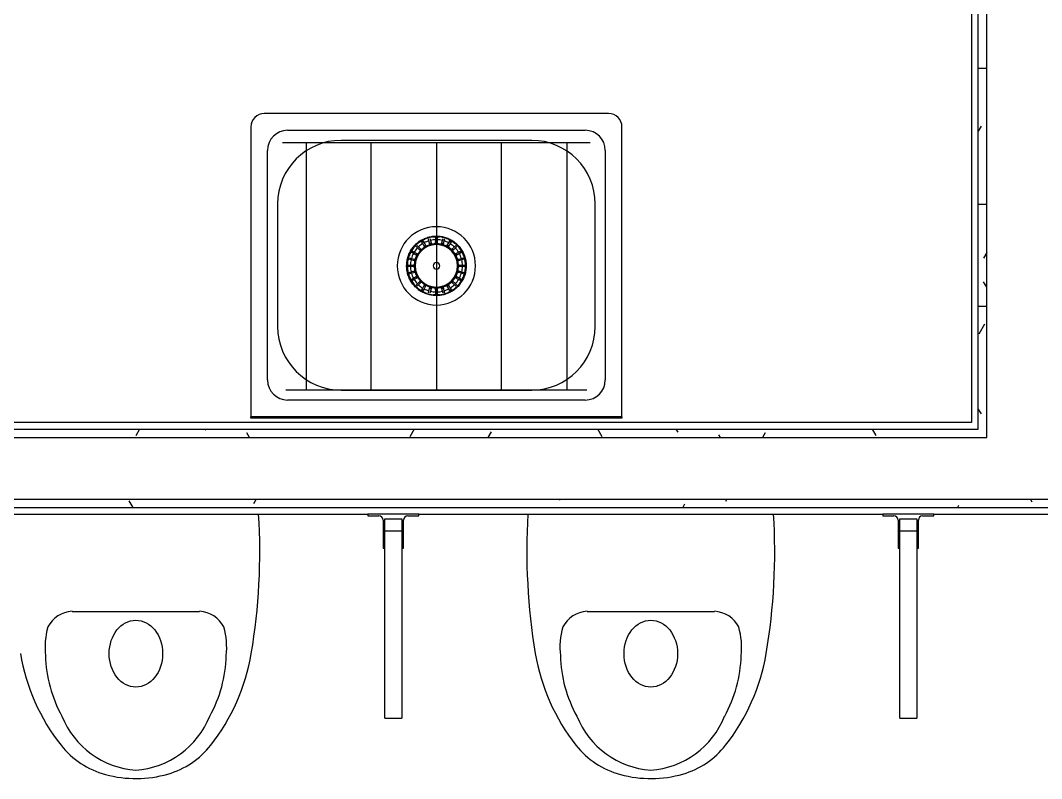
# Model space of a CAD drawing. Header units: inches. Extents: x 4551 to 18587, y 8160 to 18461.
# Drawn here: x 12832 to 14359, y 12216 to 13348 of the extents above; entities that cross this region are included whole.
import ezdxf

# ---------------------------------------------------------------- set-up
doc = ezdxf.new("R2010")
doc.units = ezdxf.units.IN
doc.header["$MEASUREMENT"] = 0
doc.layers.add('freecads.com', color=7, linetype='Continuous')

msp = doc.modelspace()

# ---------------------------------------------------------------- linework, layer by layer
at = {"layer": 'freecads.com'}
for p, q in [((14277.4, 12725.4), (14277.4, 14790.3)), ((14254.9, 14767.8), (14254.9, 12747.9)), ((14264.9, 12737.9), (14264.9, 14767.8)), ((14264.9, 13277.1), (14277.4, 13277.1)), ((14264.9, 13277.1), (14277.4, 13277.1)), ((13712, 13209.3), (13197, 13209.3)), ((13177, 13189.3), (13177, 12756.3)), ((13232, 13184.3), (13677, 13184.3)), ((13732, 12756.3), (13732, 13189.3)), ((14269.3, 13190.6), (14264.9, 13183.1)), ((14269.3, 13190.6), (14264.9, 13183.1)), ((13224.5, 13166.3), (13684.5, 13166.3)), ((13259.5, 13166.3), (13259.5, 12796.3)), ((13597, 13169.3), (13312, 13169.3)), ((13357, 12796.3), (13357, 13166.3)), ((13454.5, 13166.3), (13454.5, 12796.3)), ((13552, 12796.3), (13552, 13166.3)), ((13649.5, 13166.3), (13649.5, 12796.3)), ((13202, 12811.3), (13202, 13154.3)), ((13707, 13154.3), (13707, 12811.3)), ((13217, 13074.3), (13217, 12891.3)), ((13692, 12891.3), (13692, 13074.3)), ((14264.9, 13073.9), (14277.4, 13073.9)), ((14264.9, 13073.9), (14277.4, 13073.9)), ((13448.7, 13026), (13450.5, 13026.2)), ((13450.5, 13026.2), (13452.3, 13026.3)), ((13452.3, 13026.3), (13454, 13026.3)), ((13454, 13026.3), (13455.8, 13026.3)), ((13455.8, 13026.3), (13457.6, 13026.2)), ((13457.6, 13026.2), (13459.4, 13026.1)), ((13459.4, 13026.1), (13461.1, 13025.8)), ((13419.9, 13009.8), (13421.1, 13011.2)), ((13421.1, 13011.2), (13422.3, 13012.5)), ((13422.5, 13011.2), (13421.3, 13009.9)), ((13422.3, 13012.5), (13423.5, 13013.8)), ((13423.7, 13012.5), (13422.5, 13011.2)), ((13423.5, 13013.8), (13424.8, 13015)), ((13424.9, 13013.7), (13423.7, 13012.5)), ((13426.2, 13008.6), (13424.1, 13010.8)), ((13424.8, 13015), (13426.2, 13016.1)), ((13426.2, 13014.9), (13424.9, 13013.7)), ((13425.5, 13012.2), (13427.7, 13010.2)), ((13426.2, 13016.1), (13427.6, 13017.2)), ((13427.5, 13016), (13426.2, 13014.9)), ((13428.9, 13017), (13427.5, 13016)), ((13427.6, 13017.2), (13429, 13018.3)), ((13428.7, 13016.8), (13429.6, 13017.5)), ((13430.4, 13018), (13428.9, 13017)), ((13429, 13018.3), (13430.5, 13019.3)), ((13429.6, 13017.5), (13431, 13018.4)), ((13431.8, 13018.9), (13430.4, 13018)), ((13430.5, 13019.3), (13432, 13020.2)), ((13431, 13018.4), (13432.5, 13019.4)), ((13433.3, 13019.8), (13431.8, 13018.9)), ((13432, 13020.2), (13433.6, 13021.1)), ((13432.5, 13019.4), (13434, 13020.2)), ((13434.1, 13015.1), (13432.7, 13017.7)), ((13434.9, 13020.6), (13433.3, 13019.8)), ((13433.6, 13021.1), (13435.1, 13021.9)), ((13434, 13020.2), (13435.6, 13021)), ((13436.7, 13010.2), (13434.1, 13015)), ((13434.4, 13018.7), (13436, 13016.2)), ((13436.4, 13021.4), (13434.9, 13020.6)), ((13435.1, 13021.9), (13436.8, 13022.6)), ((13435.6, 13021), (13437, 13021.6)), ((13436, 13016.2), (13438.9, 13011.5)), ((13438, 13022.1), (13436.4, 13021.4)), ((13436.8, 13022.6), (13438.4, 13023.3)), ((13439.6, 13022.7), (13438, 13022.1)), ((13438.4, 13023.3), (13440.1, 13023.9)), ((13441.3, 13023.3), (13439.6, 13022.7)), ((13440.1, 13023.9), (13441.8, 13024.5)), ((13443, 13023.8), (13441.3, 13023.3)), ((13441.8, 13024.5), (13443.5, 13025)), ((13443.4, 13019.2), (13442.7, 13022.2)), ((13444.6, 13024.2), (13443, 13023.8)), ((13444.6, 13013.8), (13443.4, 13019.2)), ((13443.5, 13025), (13445.2, 13025.4)), ((13446.3, 13024.6), (13444.6, 13024.2)), ((13444.6, 13022.7), (13445.5, 13019.8)), ((13445.2, 13025.4), (13447, 13025.7)), ((13445.5, 13019.8), (13447.1, 13014.5)), ((13448.1, 13024.9), (13446.3, 13024.6)), ((13447, 13025.7), (13448.7, 13026)), ((13449.8, 13025.1), (13448.1, 13024.9)), ((13451.5, 13025.2), (13449.8, 13025.1)), ((13449.8, 13025.1), (13450.6, 13025.2)), ((13450.6, 13025.2), (13452.3, 13025.3)), ((13453.3, 13025.3), (13451.5, 13025.2)), ((13452.3, 13025.3), (13454.1, 13025.3)), ((13453.2, 13015.3), (13453.4, 13020.8)), ((13455, 13025.3), (13453.3, 13025.3)), ((13453.4, 13020.8), (13453.5, 13023.8)), ((13454.1, 13025.3), (13455.8, 13025.3)), ((13456.7, 13025.3), (13455, 13025.3)), ((13455.5, 13023.8), (13455.6, 13020.8)), ((13455.6, 13020.8), (13455.8, 13015.3)), ((13455.8, 13025.3), (13457.5, 13025.2)), ((13458.5, 13025.2), (13456.7, 13025.3)), ((13457.5, 13025.2), (13459.2, 13025.1)), ((13460.2, 13025), (13458.5, 13025.2)), ((13461.9, 13024.7), (13460.2, 13025)), ((13461.1, 13025.8), (13462.9, 13025.5)), ((13463.6, 13024.4), (13461.9, 13024.7)), ((13461.9, 13014.5), (13463.6, 13019.8)), ((13462.9, 13025.5), (13464.6, 13025.2)), ((13465.3, 13024), (13463.6, 13024.4)), ((13463.6, 13019.8), (13464.4, 13022.7)), ((13465.7, 13019.2), (13464.4, 13013.8)), ((13464.6, 13025.2), (13466.4, 13024.7)), ((13467, 13023.5), (13465.3, 13024)), ((13466.4, 13022.2), (13465.7, 13019.2)), ((13466.4, 13024.7), (13468.1, 13024.2)), ((13468.7, 13023), (13467, 13023.5)), ((13468.1, 13024.2), (13469.8, 13023.7)), ((13470.3, 13022.4), (13468.7, 13023)), ((13469.8, 13023.7), (13471.4, 13023)), ((13470.1, 13011.5), (13473.1, 13016.2)), ((13471.9, 13021.7), (13470.3, 13022.4)), ((13471.4, 13023), (13473, 13022.3)), ((13473.5, 13021), (13471.9, 13021.7)), ((13474.9, 13015), (13472.4, 13010.2)), ((13472.6, 13021.4), (13474.2, 13020.6)), ((13473, 13022.3), (13474.6, 13021.5)), ((13473.1, 13016.2), (13474.7, 13018.7)), ((13475, 13020.2), (13473.5, 13021)), ((13474.2, 13020.6), (13475.7, 13019.8)), ((13474.6, 13021.5), (13476.2, 13020.7)), ((13476.5, 13019.4), (13475, 13020.2)), ((13476.4, 13017.7), (13475, 13015.1)), ((13475.7, 13019.8), (13477.2, 13018.9)), ((13476.2, 13020.7), (13477.8, 13019.8)), ((13478, 13018.4), (13476.5, 13019.4)), ((13477.2, 13018.9), (13478.7, 13018)), ((13477.8, 13019.8), (13479.3, 13018.8)), ((13479.5, 13017.5), (13478, 13018.4)), ((13478.7, 13018), (13480.1, 13017)), ((13479.3, 13018.8), (13480.7, 13017.8)), ((13480.9, 13016.5), (13479.5, 13017.5)), ((13480.7, 13017.8), (13482.1, 13016.7)), ((13482.2, 13015.4), (13480.9, 13016.5)), ((13481.3, 13010.2), (13483.5, 13012.2)), ((13482.1, 13016.7), (13483.5, 13015.6)), ((13483.6, 13014.2), (13482.2, 13015.4)), ((13484.9, 13010.8), (13482.9, 13008.6)), ((13483.5, 13015.6), (13484.8, 13014.4)), ((13484.8, 13013), (13483.6, 13014.2)), ((13484.8, 13014.4), (13486.1, 13013.2)), ((13486.1, 13011.8), (13484.8, 13013)), ((13486.1, 13013.2), (13487.3, 13011.9)), ((13487.2, 13010.5), (13486.1, 13011.8)), ((13487.3, 13011.9), (13488.5, 13010.6)), ((13411.8, 12994.1), (13412.3, 12995.8)), ((13412.3, 12995.8), (13412.9, 12997.5)), ((13412.9, 12997.5), (13413.5, 12999.2)), ((13413.5, 12996.4), (13413, 12994.8)), ((13413.5, 12999.2), (13414.3, 13000.8)), ((13414.2, 12998), (13413.5, 12996.4)), ((13414.8, 12999.6), (13414.2, 12998)), ((13414.3, 13000.8), (13415.1, 13002.4)), ((13414.7, 12999.4), (13415.2, 13000.4)), ((13415.6, 13001.2), (13414.8, 12999.6)), ((13415.1, 13002.4), (13415.9, 13004)), ((13415.2, 13000.4), (13415.9, 13001.9)), ((13416.4, 13002.8), (13415.6, 13001.2)), ((13415.9, 13004), (13416.8, 13005.5)), ((13415.9, 13001.9), (13416.8, 13003.5)), ((13417.3, 13004.3), (13416.4, 13002.8)), ((13416.8, 13005.5), (13417.8, 13007)), ((13416.8, 13003.5), (13417.7, 13005)), ((13418.2, 13005.7), (13417.3, 13004.3)), ((13417.7, 13005), (13418.6, 13006.4)), ((13420.2, 13000.4), (13417.7, 13002)), ((13417.8, 13007), (13418.8, 13008.4)), ((13419.2, 13007.2), (13418.2, 13005.7)), ((13418.6, 13006.4), (13419.4, 13007.5)), ((13418.7, 13003.7), (13421.3, 13002.3)), ((13418.8, 13008.4), (13419.9, 13009.8)), ((13420.2, 13008.6), (13419.2, 13007.2)), ((13421.3, 13009.9), (13420.2, 13008.6)), ((13424.9, 12997.5), (13420.2, 13000.4)), ((13421.3, 13002.3), (13426.2, 12999.7)), ((13430, 13004.6), (13426.2, 13008.6)), ((13427.7, 13010.2), (13431.8, 13006.4)), ((13477.3, 13006.4), (13481.3, 13010.2)), ((13482.9, 13008.6), (13479.1, 13004.6)), ((13482.9, 12999.7), (13487.6, 13002.2)), ((13488.8, 13000.4), (13484.1, 12997.5)), ((13488.4, 13009.2), (13487.2, 13010.5)), ((13487.7, 13002.3), (13490.4, 13003.7)), ((13489.4, 13007.8), (13488.4, 13009.2)), ((13488.5, 13010.6), (13489.6, 13009.2)), ((13491.4, 13002), (13488.8, 13000.4)), ((13490.4, 13006.4), (13489.4, 13007.8)), ((13489.6, 13009.2), (13490.7, 13007.8)), ((13489.9, 13007.2), (13490.9, 13005.7)), ((13491.4, 13005), (13490.4, 13006.4)), ((13490.7, 13007.8), (13491.7, 13006.3)), ((13490.9, 13005.7), (13491.8, 13004.3)), ((13492.3, 13003.5), (13491.4, 13005)), ((13491.7, 13006.3), (13492.7, 13004.8)), ((13491.8, 13004.3), (13492.7, 13002.8)), ((13493.1, 13001.9), (13492.3, 13003.5)), ((13492.7, 13004.8), (13493.5, 13003.2)), ((13492.7, 13002.8), (13493.5, 13001.2)), ((13493.9, 13000.4), (13493.1, 13001.9)), ((13493.5, 13003.2), (13494.4, 13001.7)), ((13493.5, 13001.2), (13494.2, 12999.6)), ((13494.6, 12998.8), (13493.9, 13000.4)), ((13494.4, 13001.7), (13495.1, 13000.1)), ((13495.2, 12997.2), (13494.6, 12998.8)), ((13495.1, 13000.1), (13495.8, 12998.4)), ((13495.8, 12995.5), (13495.2, 12997.2)), ((13495.8, 12998.4), (13496.5, 12996.8)), ((13496.3, 12993.9), (13495.8, 12995.5)), ((13496.5, 12996.8), (13497, 12995.1)), ((14277.4, 13001.6), (14272.7, 12993.3)), ((14277.4, 13001.6), (14272.7, 12993.3)), ((13410, 12981.8), (13410.1, 12983.6)), ((13410, 12980.9), (13410, 12981.8)), ((13410.1, 12979.1), (13410, 12980.9)), ((13410.1, 12983.6), (13410.2, 12985.4)), ((13410.2, 12985.4), (13410.3, 12987.2)), ((13410.3, 12987.2), (13410.6, 12988.9)), ((13410.6, 12988.9), (13410.9, 12990.7)), ((13410.9, 12990.7), (13411.3, 12992.4)), ((13411.1, 12984.5), (13411, 12982.8)), ((13411, 12981.8), (13411.1, 12983.6)), ((13411, 12982.8), (13411, 12981.8)), ((13411, 12981.8), (13411.1, 12980.1)), ((13411, 12980.9), (13411, 12981.8)), ((13411.1, 12979.2), (13411, 12980.9)), ((13411.3, 12986.3), (13411.1, 12984.5)), ((13411.1, 12983.6), (13411.2, 12985.3)), ((13411.2, 12985.3), (13411.3, 12986.6)), ((13411.3, 12992.4), (13411.8, 12994.1)), ((13411.5, 12988), (13411.3, 12986.3)), ((13411.7, 12989.7), (13411.5, 12988)), ((13412.1, 12991.4), (13411.7, 12989.7)), ((13412.5, 12993.1), (13412.1, 12991.4)), ((13413, 12994.8), (13412.5, 12993.1)), ((13412.5, 12982.8), (13415.5, 12982.9)), ((13415.5, 12980.7), (13412.5, 12980.8)), ((13416.6, 12990.9), (13413.7, 12991.8)), ((13414.2, 12993.7), (13417.2, 12993)), ((13415.5, 12982.9), (13421.1, 12983.1)), ((13421.1, 12980.6), (13415.5, 12980.7)), ((13421.9, 12989.3), (13416.6, 12990.9)), ((13417.2, 12993), (13422.5, 12991.7)), ((13486.5, 12991.7), (13491.9, 12993)), ((13492.5, 12990.9), (13487.2, 12989.3)), ((13488, 12983.1), (13493.5, 12982.9)), ((13493.5, 12980.7), (13488, 12980.6)), ((13491.9, 12993), (13494.8, 12993.7)), ((13494.1, 12991.4), (13492.5, 12990.9)), ((13493.5, 12982.9), (13496.5, 12982.8)), ((13496.5, 12980.8), (13493.5, 12980.7)), ((13495.4, 12991.8), (13494.1, 12991.4)), ((13496.8, 12992.2), (13496.3, 12993.9)), ((13497.2, 12990.5), (13496.8, 12992.2)), ((13497, 12995.1), (13497.5, 12993.4)), ((13497.5, 12988.8), (13497.2, 12990.5)), ((13497.5, 12993.4), (13497.9, 12991.6)), ((13497.7, 12987.1), (13497.5, 12988.8)), ((13497.9, 12985.3), (13497.7, 12987.1)), ((13497.8, 12986.3), (13497.9, 12984.5)), ((13497.9, 12991.6), (13498.3, 12989.9)), ((13498, 12983.6), (13497.9, 12985.3)), ((13497.9, 12984.5), (13498, 12982.8)), ((13497.9, 12979.2), (13498, 12980.9)), ((13498, 12981.8), (13498, 12983.6)), ((13498, 12982.8), (13498, 12981.8)), ((13498, 12980.9), (13498, 12981.8)), ((13498, 12981.8), (13498, 12980.1)), ((13498.3, 12989.9), (13498.6, 12988.1)), ((13498.6, 12988.1), (13498.8, 12986.4)), ((13498.8, 12986.4), (13498.9, 12984.6)), ((13498.9, 12984.6), (13499, 12982.8)), ((13499, 12982.8), (13499, 12981.8)), ((13499, 12981.8), (13499, 12980.1)), ((13410.3, 12977.3), (13410.1, 12979.1)), ((13410.5, 12975.6), (13410.3, 12977.3)), ((13410.8, 12973.8), (13410.5, 12975.6)), ((13411.1, 12972.1), (13410.8, 12973.8)), ((13411.1, 12980.1), (13411.2, 12978.4)), ((13411.3, 12977.4), (13411.1, 12979.2)), ((13411.5, 12970.3), (13411.1, 12972.1)), ((13411.2, 12978.4), (13411.3, 12976.6)), ((13411.3, 12976.6), (13411.6, 12974.9)), ((13412, 12968.6), (13411.5, 12970.3)), ((13411.6, 12974.9), (13411.9, 12973.2)), ((13411.9, 12973.2), (13412.3, 12971.5)), ((13412.6, 12966.9), (13412, 12968.6)), ((13412.3, 12971.5), (13412.7, 12969.8)), ((13413.2, 12965.3), (13412.6, 12966.9)), ((13412.7, 12969.8), (13413.2, 12968.2)), ((13413.2, 12968.2), (13413.8, 12966.5)), ((13413.9, 12963.6), (13413.2, 12965.3)), ((13413.7, 12971.9), (13416.6, 12972.8)), ((13413.8, 12966.5), (13414.5, 12964.9)), ((13417.2, 12970.7), (13414.2, 12970)), ((13416.6, 12972.8), (13421.9, 12974.4)), ((13422.5, 12971.9), (13417.2, 12970.7)), ((13420.2, 12963.3), (13424.9, 12966.2)), ((13484.1, 12966.2), (13488.8, 12963.3)), ((13491.9, 12970.7), (13486.5, 12971.9)), ((13487.2, 12974.4), (13492.5, 12972.8)), ((13494.8, 12970), (13491.9, 12970.7)), ((13492.5, 12972.8), (13494.1, 12972.3)), ((13494.1, 12972.3), (13495.4, 12971.9)), ((13494.2, 12964), (13494.9, 12965.6)), ((13494.9, 12965.6), (13495.5, 12967.3)), ((13495.5, 12967.3), (13496.1, 12968.9)), ((13496.2, 12966.2), (13495.5, 12964.5)), ((13496.1, 12968.9), (13496.5, 12970.6)), ((13496.8, 12967.8), (13496.2, 12966.2)), ((13496.5, 12970.6), (13497, 12972.3)), ((13497.3, 12969.5), (13496.8, 12967.8)), ((13497, 12972.3), (13497.3, 12974)), ((13497.3, 12974), (13497.6, 12975.7)), ((13497.8, 12971.3), (13497.3, 12969.5)), ((13497.6, 12975.7), (13497.8, 12977.4)), ((13497.8, 12977.4), (13497.9, 12979.2)), ((13497.9, 12978.4), (13497.8, 12977.1)), ((13498.1, 12973), (13497.8, 12971.3)), ((13498, 12980.1), (13497.9, 12978.4)), ((13498.5, 12974.8), (13498.1, 12973)), ((13498.7, 12976.5), (13498.5, 12974.8)), ((13498.9, 12978.3), (13498.7, 12976.5)), ((13499, 12980.1), (13498.9, 12978.3)), ((13414.7, 12962), (13413.9, 12963.6)), ((13414.5, 12964.9), (13415.2, 12963.3)), ((13415.5, 12960.4), (13414.7, 12962)), ((13415.6, 12962.5), (13414.8, 12964)), ((13415.2, 12963.3), (13415.9, 12961.8)), ((13416.4, 12958.9), (13415.5, 12960.4)), ((13416.4, 12960.9), (13415.6, 12962.5)), ((13415.9, 12961.8), (13416.8, 12960.2)), ((13417.3, 12959.4), (13416.4, 12960.9)), ((13417.3, 12957.4), (13416.4, 12958.9)), ((13416.8, 12960.2), (13417.7, 12958.7)), ((13418.2, 12957.9), (13417.3, 12959.4)), ((13418.4, 12955.9), (13417.3, 12957.4)), ((13417.7, 12961.7), (13420.2, 12963.3)), ((13417.7, 12958.7), (13418.6, 12957.3)), ((13419.2, 12956.5), (13418.2, 12957.9)), ((13419.4, 12954.5), (13418.4, 12955.9)), ((13418.6, 12957.3), (13419.6, 12955.9)), ((13421.3, 12961.4), (13418.7, 12960)), ((13420.5, 12953.1), (13419.4, 12954.5)), ((13419.6, 12955.9), (13420.7, 12954.5)), ((13421.7, 12951.8), (13420.5, 12953.1)), ((13420.7, 12954.5), (13421.8, 12953.2)), ((13426.2, 12964), (13421.3, 12961.4)), ((13422.9, 12950.5), (13421.7, 12951.8)), ((13421.8, 12953.2), (13423, 12951.9)), ((13424.2, 12949.3), (13422.9, 12950.5)), ((13423, 12951.9), (13424.2, 12950.6)), ((13424.1, 12952.9), (13426.2, 12955.1)), ((13424.2, 12950.6), (13425.5, 12949.5)), ((13427.7, 12953.5), (13425.5, 12951.4)), ((13426.2, 12955.1), (13430, 12959.1)), ((13431.8, 12957.3), (13427.7, 12953.5)), ((13434.1, 12948.6), (13436.7, 12953.5)), ((13438.9, 12952.2), (13436, 12947.5)), ((13443.4, 12944.5), (13444.6, 12949.9)), ((13464.4, 12949.9), (13465.7, 12944.5)), ((13473.1, 12947.5), (13470.1, 12952.2)), ((13472.4, 12953.5), (13475, 12948.6)), ((13481.3, 12953.5), (13477.3, 12957.3)), ((13479.1, 12959.1), (13482.9, 12955.1)), ((13483.5, 12951.4), (13481.3, 12953.5)), ((13487.7, 12961.4), (13482.9, 12964)), ((13482.9, 12955.1), (13484.9, 12952.9)), ((13482.9, 12948.8), (13484.2, 12950)), ((13484.2, 12950), (13485.4, 12951.2)), ((13485.5, 12949.9), (13484.2, 12948.7)), ((13485.4, 12951.2), (13486.6, 12952.5)), ((13486.8, 12951.2), (13485.5, 12949.9)), ((13486.6, 12952.5), (13487.8, 12953.8)), ((13488, 12952.5), (13486.8, 12951.2)), ((13490.4, 12960), (13487.7, 12961.4)), ((13487.8, 12953.8), (13488.8, 12955.1)), ((13489.1, 12953.9), (13488, 12952.5)), ((13488.8, 12963.3), (13491.4, 12961.7)), ((13488.8, 12955.1), (13489.9, 12956.5)), ((13490.2, 12955.3), (13489.1, 12953.9)), ((13490.4, 12957.3), (13489.6, 12956.1)), ((13489.9, 12956.5), (13490.9, 12957.9)), ((13491.3, 12956.7), (13490.2, 12955.3)), ((13491.4, 12958.7), (13490.4, 12957.3)), ((13490.9, 12957.9), (13491.8, 12959.4)), ((13492.2, 12958.2), (13491.3, 12956.7)), ((13492.3, 12960.2), (13491.4, 12958.7)), ((13491.8, 12959.4), (13492.7, 12960.9)), ((13493.1, 12959.7), (13492.2, 12958.2)), ((13493.1, 12961.8), (13492.3, 12960.2)), ((13492.7, 12960.9), (13493.5, 12962.5)), ((13493.9, 12963.3), (13493.1, 12961.8)), ((13494, 12961.3), (13493.1, 12959.7)), ((13493.5, 12962.5), (13494.2, 12964)), ((13494.1, 12963.7), (13493.9, 12963.3)), ((13494.8, 12962.9), (13494, 12961.3)), ((13495.5, 12964.5), (13494.8, 12962.9)), ((14277.4, 12949.8), (14272.8, 12957.8)), ((14277.4, 12949.8), (14272.8, 12957.8)), ((13425.5, 12948.1), (13424.2, 12949.3)), ((13425.5, 12949.5), (13426.8, 12948.3)), ((13426.9, 12946.9), (13425.5, 12948.1)), ((13426.8, 12948.3), (13428.2, 12947.2)), ((13428.3, 12945.9), (13426.9, 12946.9)), ((13428.2, 12947.2), (13429.6, 12946.2)), ((13429.8, 12944.8), (13428.3, 12945.9)), ((13430.4, 12945.7), (13428.9, 12946.7)), ((13429.6, 12946.2), (13431, 12945.2)), ((13431.3, 12943.9), (13429.8, 12944.8)), ((13431.8, 12944.7), (13430.4, 12945.7)), ((13431, 12945.2), (13432.5, 12944.3)), ((13432.8, 12943), (13431.3, 12943.9)), ((13433.3, 12943.9), (13431.8, 12944.7)), ((13432.5, 12944.3), (13434, 12943.5)), ((13432.7, 12946), (13434.1, 12948.6)), ((13434.4, 12942.2), (13432.8, 12943)), ((13434.9, 12943), (13433.3, 12943.9)), ((13434, 12943.5), (13435.6, 12942.7)), ((13436, 12947.5), (13434.4, 12945)), ((13436, 12941.4), (13434.4, 12942.2)), ((13436.4, 12942.3), (13434.9, 12943)), ((13435.6, 12942.7), (13437.2, 12942)), ((13437.6, 12940.7), (13436, 12941.4)), ((13437.2, 12942), (13438.8, 12941.3)), ((13439.3, 12940), (13437.6, 12940.7)), ((13438.8, 12941.3), (13440.4, 12940.7)), ((13441, 12939.5), (13439.3, 12940)), ((13440.4, 12940.7), (13442.1, 12940.2)), ((13442.7, 12938.9), (13441, 12939.5)), ((13442.1, 12940.2), (13443.7, 12939.7)), ((13442.7, 12941.5), (13443.4, 12944.5)), ((13444.4, 12938.5), (13442.7, 12938.9)), ((13443.7, 12939.7), (13445.4, 12939.3)), ((13446.2, 12938.1), (13444.4, 12938.5)), ((13445.5, 12943.9), (13444.6, 12941)), ((13445.4, 12939.3), (13447.1, 12939)), ((13447.1, 12949.2), (13445.5, 12943.9)), ((13447.9, 12937.8), (13446.2, 12938.1)), ((13447.1, 12939), (13448.9, 12938.7)), ((13449.7, 12937.6), (13447.9, 12937.8)), ((13448.9, 12938.7), (13450.6, 12938.5)), ((13451.4, 12937.5), (13449.7, 12937.6)), ((13451.5, 12938.4), (13449.9, 12938.6)), ((13450.6, 12938.5), (13452.3, 12938.4)), ((13453.2, 12937.4), (13451.4, 12937.5)), ((13453.3, 12938.4), (13451.5, 12938.4)), ((13452.3, 12938.4), (13454.1, 12938.3)), ((13453.4, 12942.9), (13453.2, 12948.4)), ((13455, 12937.3), (13453.2, 12937.4)), ((13455, 12938.3), (13453.3, 12938.4)), ((13453.5, 12939.8), (13453.4, 12942.9)), ((13454.1, 12938.3), (13455.8, 12938.4)), ((13456.7, 12938.4), (13455, 12938.3)), ((13456.8, 12937.4), (13455, 12937.3)), ((13455.6, 12942.9), (13455.5, 12939.8)), ((13455.8, 12948.4), (13455.6, 12942.9)), ((13455.8, 12938.4), (13457.5, 12938.4)), ((13458.5, 12938.5), (13456.7, 12938.4)), ((13458.6, 12937.5), (13456.8, 12937.4)), ((13457.5, 12938.4), (13459.3, 12938.6)), ((13459.2, 12938.6), (13458.5, 12938.5)), ((13460.3, 12937.7), (13458.6, 12937.5)), ((13459.3, 12938.6), (13461, 12938.8)), ((13462.1, 12938), (13460.3, 12937.7)), ((13461, 12938.8), (13462.7, 12939.1)), ((13463.6, 12943.9), (13461.9, 12949.2)), ((13463.8, 12938.3), (13462.1, 12938)), ((13462.7, 12939.1), (13464.4, 12939.5)), ((13464.4, 12941), (13463.6, 12943.9)), ((13465.6, 12938.7), (13463.8, 12938.3)), ((13464.4, 12939.5), (13466.1, 12939.9)), ((13467.3, 12939.2), (13465.6, 12938.7)), ((13465.7, 12944.5), (13466.4, 12941.5)), ((13466.1, 12939.9), (13467.8, 12940.4)), ((13469, 12939.8), (13467.3, 12939.2)), ((13467.8, 12940.4), (13469.4, 12941)), ((13470.7, 12940.4), (13469, 12939.8)), ((13469.4, 12941), (13471, 12941.6)), ((13472.3, 12941), (13470.7, 12940.4)), ((13471, 12941.6), (13472.6, 12942.3)), ((13473.5, 12942.7), (13472.1, 12942.1)), ((13473.9, 12941.8), (13472.3, 12941)), ((13472.6, 12942.3), (13474.2, 12943)), ((13474.7, 12945), (13473.1, 12947.5)), ((13475, 12943.5), (13473.5, 12942.7)), ((13475.5, 12942.6), (13473.9, 12941.8)), ((13474.2, 12943), (13475.7, 12943.9)), ((13475, 12948.6), (13476.4, 12946)), ((13476.5, 12944.3), (13475, 12943.5)), ((13477.1, 12943.5), (13475.5, 12942.6)), ((13475.7, 12943.9), (13477.2, 12944.7)), ((13478, 12945.2), (13476.5, 12944.3)), ((13478.6, 12944.4), (13477.1, 12943.5)), ((13477.2, 12944.7), (13478.7, 12945.7)), ((13479.5, 12946.2), (13478, 12945.2)), ((13480, 12945.4), (13478.6, 12944.4)), ((13478.7, 12945.7), (13480.1, 12946.7)), ((13480.3, 12946.8), (13479.5, 12946.2)), ((13481.5, 12946.4), (13480, 12945.4)), ((13480.1, 12946.7), (13481.5, 12947.7)), ((13481.5, 12947.7), (13482.9, 12948.8)), ((13482.9, 12947.5), (13481.5, 12946.4)), ((13484.2, 12948.7), (13482.9, 12947.5)), ((14264.9, 12921.5), (14277.4, 12921.5)), ((14264.9, 12921.5), (14277.4, 12921.5)), ((14274.3, 12894.5), (14265.9, 12879.9)), ((14274.3, 12894.5), (14265.9, 12879.9)), ((13679.5, 12796.3), (13229.5, 12796.3)), ((13312, 12796.3), (13597, 12796.3)), ((13677, 12781.3), (13232, 12781.3)), ((14269.4, 12760.5), (14264.9, 12768.3)), ((14269.4, 12760.5), (14264.9, 12768.3)), ((13732, 12756.3), (13177, 12756.3)), ((13177, 12754.3), (13177, 12756.3)), ((13732, 12754.3), (13177, 12754.3)), ((13732, 12756.3), (13732, 12754.3)), ((14254.9, 12747.9), (12528.3, 12747.9)), ((12528.3, 12737.9), (14264.9, 12737.9)), ((13010.7, 12737.9), (13005, 12728)), ((13010.7, 12737.9), (13005, 12728)), ((13110.1, 12736.5), (13109.3, 12737.9)), ((13110.1, 12736.5), (13109.3, 12737.9)), ((13421.3, 12737.9), (13414.6, 12726.2)), ((13421.3, 12737.9), (13414.6, 12726.2)), ((13702.5, 12726.5), (13695.9, 12737.9)), ((13702.5, 12726.5), (13695.9, 12737.9)), ((13815.8, 12733.3), (13813.2, 12737.9)), ((13815.8, 12733.3), (13813.2, 12737.9)), ((14112, 12728.3), (14106.5, 12737.9)), ((14112, 12728.3), (14106.5, 12737.9)), ((12505.8, 12725.4), (14277.4, 12725.4)), ((13175.2, 12725.4), (13171.1, 12732.4)), ((13175.2, 12725.4), (13171.1, 12732.4)), ((13536.3, 12733.9), (13531.4, 12725.4)), ((13536.3, 12733.9), (13531.4, 12725.4)), ((13879.1, 12725.4), (13876.9, 12729.2)), ((13879.1, 12725.4), (13876.9, 12729.2)), ((13945.9, 12732.1), (13942, 12725.4)), ((13945.9, 12732.1), (13942, 12725.4)), ((12505.8, 12633.4), (15036.5, 12633.4)), ((13000.9, 12620.9), (12995.1, 12630.8)), ((13000.9, 12620.9), (12995.1, 12630.8)), ((13067.7, 12633.4), (13067.6, 12633.2)), ((13067.7, 12633.4), (13067.6, 12633.2)), ((13185, 12633.4), (13181, 12626.4)), ((13185, 12633.4), (13181, 12626.4)), ((13639.9, 12631.7), (13638.9, 12633.4)), ((13639.9, 12631.7), (13638.9, 12633.4)), ((13888.9, 12633.4), (13886.7, 12629.6)), ((13888.9, 12633.4), (13886.7, 12629.6)), ((14345.6, 12628.6), (14342.8, 12633.4)), ((14345.6, 12628.6), (14342.8, 12633.4)), ((12518.3, 12620.9), (15036.5, 12620.9)), ((13825.7, 12625.5), (13823, 12620.9)), ((13825.7, 12625.5), (13823, 12620.9)), ((14235.2, 12623.7), (14233.6, 12620.9)), ((14235.2, 12623.7), (14233.6, 12620.9)), ((12528.3, 12610.9), (13352, 12610.9)), ((13428.2, 12610.9), (13352, 12610.9)), ((13352, 12610.9), (13352, 12608.3)), ((13352, 12608.3), (13368.5, 12608.3)), ((13374.8, 12602), (13374.8, 12560.1)), ((13377.4, 12585.5), (13377.4, 12603.9)), ((13377.4, 12603.9), (13402.8, 12603.9)), ((13402.8, 12603.9), (13402.8, 12585.5)), ((13405.3, 12560.1), (13405.3, 12602)), ((13411.6, 12608.3), (13428.2, 12608.3)), ((13428.2, 12610.9), (14122, 12610.9)), ((13428.2, 12608.3), (13428.2, 12610.9)), ((14198.2, 12610.9), (14122, 12610.9)), ((14122, 12610.9), (14122, 12608.3)), ((14122, 12608.3), (14138.5, 12608.3)), ((14144.8, 12602), (14144.8, 12560.1)), ((14147.4, 12585.5), (14147.4, 12603.9)), ((14147.4, 12603.9), (14172.8, 12603.9)), ((14172.8, 12603.9), (14172.8, 12585.5)), ((14175.3, 12560.1), (14175.3, 12602)), ((14181.6, 12608.3), (14198.2, 12608.3)), ((14198.2, 12610.9), (15014, 12610.9)), ((14198.2, 12608.3), (14198.2, 12610.9)), ((13377.4, 12306.1), (13377.4, 12585.5)), ((13402.8, 12585.5), (13377.4, 12585.5)), ((13402.8, 12585.5), (13402.8, 12306.1)), ((14147.4, 12306.1), (14147.4, 12585.5)), ((14172.8, 12585.5), (14147.4, 12585.5)), ((14172.8, 12585.5), (14172.8, 12306.1)), ((13374.8, 12560.1), (13377.4, 12560.1)), ((13402.8, 12560.1), (13405.3, 12560.1)), ((14144.8, 12560.1), (14147.4, 12560.1)), ((14172.8, 12560.1), (14175.3, 12560.1)), ((12909.7, 12465.6), (13100.4, 12465.6)), ((13679.7, 12465.6), (13870.4, 12465.6)), ((13377.4, 12306.1), (13402.8, 12306.1)), ((14147.4, 12306.1), (14172.8, 12306.1))]:
    msp.add_line(p, q, dxfattribs=at)
for centre, radius, start, end in [((13197, 13189.3), 20, 90, 180), ((13712, 13189.3), 20, 0, 90), ((13232, 13154.3), 30, 90, 180), ((13677, 13154.3), 30, 0, 90), ((13312, 13074.3), 95, 90, 180), ((13597, 13074.3), 95, 0, 90), ((13454.5, 12981.8), 58.5, 0, 180), ((13454.5, 12981.8), 58.5, 0, 180), ((13454.5, 12981.8), 33.2, 0, 180), ((13454.5, 12981.8), 31.7, 0, 180), ((13454.5, 12981.8), 44.5, 120, 127.5), ((13454.5, 12981.8), 39, 121.614, 133.386), ((13454.5, 12981.8), 39, 106.614, 118.386), ((13454.5, 12981.8), 34.8, 117.959, 122.041), ((13454.5, 12981.8), 33.5, 117.8044, 122.1956), ((13454.5, 12981.8), 33.7, 116.6709, 118.6347), ((13454.5, 12981.8), 34.8, 102.959, 107.041), ((13454.5, 12981.8), 33.5, 102.8044, 107.1956), ((13454.5, 12981.8), 39, 91.614, 103.386), ((13454.5, 12981.8), 33.7, 91.3653, 93.3291), ((13454.5, 12981.8), 33.5, 87.8044, 92.1956), ((13454.5, 12981.8), 34.8, 87.959, 92.041), ((13454.5, 12981.8), 33.7, 87.0251, 88.6347), ((13454.5, 12981.8), 39, 76.614, 88.386), ((13454.5, 12981.8), 33.5, 72.8044, 77.1956), ((13454.5, 12981.8), 34.8, 72.959, 77.041), ((13454.5, 12981.8), 39, 61.614, 73.386), ((13454.5, 12981.8), 33.7, 61.3653, 63.3291), ((13454.5, 12981.8), 33.5, 57.8044, 62.1956), ((13454.5, 12981.8), 34.8, 57.959, 62.041), ((13454.5, 12981.8), 39, 46.614, 58.386), ((13454.5, 12981.8), 44.5, 52.5, 60), ((13454.5, 12981.8), 39, 151.614, 163.386), ((13454.5, 12981.8), 39, 136.614, 148.386), ((13454.5, 12981.8), 34.8, 147.959, 152.041), ((13454.5, 12981.8), 33.7, 151.3653, 153.3291), ((13454.5, 12981.8), 33.5, 147.8044, 152.1956), ((13454.5, 12981.8), 33.7, 146.6709, 148.6347), ((13454.5, 12981.8), 34.8, 132.959, 137.041), ((13454.5, 12981.8), 33.5, 132.8044, 137.1956), ((13454.5, 12981.8), 33.7, 121.3653, 123.3291), ((13454.5, 12981.8), 33.7, 56.6709, 58.6347), ((13454.5, 12981.8), 33.5, 42.8044, 47.1956), ((13454.5, 12981.8), 34.8, 42.959, 47.041), ((13454.5, 12981.8), 33.7, 31.3653, 33.3291), ((13454.5, 12981.8), 39, 31.614, 43.386), ((13454.5, 12981.8), 33.5, 27.8044, 32.1956), ((13454.5, 12981.8), 34.8, 27.959, 32.041), ((13454.5, 12981.8), 33.7, 26.6709, 28.6347), ((13454.5, 12981.8), 39, 16.614, 28.386), ((13454.5, 12981.8), 58.5, 180, 0), ((13454.5, 12981.8), 58.5, 180, 0), ((13454.5, 12981.8), 39, 166.614, 178.386), ((13454.5, 12981.8), 39, 181.614, 193.386), ((13454.5, 12981.8), 34.8, 177.959, 180), ((13454.5, 12981.8), 34.8, 180, 182.041), ((13454.5, 12981.8), 34.8, 162.959, 167.041), ((13454.5, 12981.8), 33.7, 176.6709, 180), ((13454.5, 12981.8), 33.7, 180, 183.3291), ((13454.5, 12981.8), 33.5, 177.8044, 180), ((13454.5, 12981.8), 33.5, 180, 182.1956), ((13454.5, 12981.8), 33.2, 180, 0), ((13454.5, 12981.8), 33.5, 162.8044, 167.1956), ((13454.5, 12981.8), 31.7, 180, 0), ((13454.5, 12981.8), 4.94, 0, 180), ((13454.5, 12981.8), 4.94, 180, 0), ((13454.5, 12981.8), 33.5, 12.8044, 17.1956), ((13454.5, 12981.8), 34.8, 12.959, 17.041), ((13454.5, 12981.8), 33.5, 0, 2.1956), ((13454.5, 12981.8), 33.5, 357.8044, 0), ((13454.5, 12981.8), 33.7, 0, 3.3291), ((13454.5, 12981.8), 33.7, 356.6709, 0), ((13454.5, 12981.8), 34.8, 0, 2.041), ((13454.5, 12981.8), 34.8, 357.959, 0), ((13454.5, 12981.8), 39, 1.614, 13.386), ((13454.5, 12981.8), 39, 346.614, 358.386), ((13454.5, 12981.8), 39, 196.614, 208.386), ((13454.5, 12981.8), 34.8, 192.959, 197.041), ((13454.5, 12981.8), 33.5, 192.8044, 197.1956), ((13454.5, 12981.8), 34.8, 207.959, 212.041), ((13454.5, 12981.8), 33.7, 206.6709, 208.6347), ((13454.5, 12981.8), 33.5, 207.8044, 212.1956), ((13454.5, 12981.8), 33.5, 327.8044, 332.1956), ((13454.5, 12981.8), 34.8, 327.959, 332.041), ((13454.5, 12981.8), 33.7, 331.3653, 333.3291), ((13454.5, 12981.8), 33.5, 342.8044, 347.1956), ((13454.5, 12981.8), 34.8, 342.959, 347.041), ((13454.5, 12981.8), 39, 331.614, 343.386), ((13454.5, 12981.8), 39, 211.614, 223.386), ((13454.5, 12981.8), 39, 226.614, 238.386), ((13454.5, 12981.8), 34.8, 222.959, 227.041), ((13454.5, 12981.8), 33.5, 222.8044, 227.1956), ((13454.5, 12981.8), 33.7, 236.6709, 238.6347), ((13454.5, 12981.8), 34.8, 237.959, 242.041), ((13454.5, 12981.8), 33.5, 237.8044, 242.1956), ((13454.5, 12981.8), 33.7, 241.3653, 243.3291), ((13454.5, 12981.8), 33.5, 252.8044, 257.1956), ((13454.5, 12981.8), 33.5, 282.8044, 287.1956), ((13454.5, 12981.8), 33.7, 296.6709, 298.6347), ((13454.5, 12981.8), 33.5, 297.8044, 302.1956), ((13454.5, 12981.8), 34.8, 297.959, 302.041), ((13454.5, 12981.8), 33.7, 301.3653, 303.3291), ((13454.5, 12981.8), 39, 301.614, 313.386), ((13454.5, 12981.8), 33.5, 312.8044, 317.1956), ((13454.5, 12981.8), 34.8, 312.959, 317.041), ((13454.5, 12981.8), 39, 316.614, 328.386), ((13454.5, 12981.8), 44.5, 232.5, 240), ((13454.5, 12981.8), 39, 241.614, 253.386), ((13454.5, 12981.8), 34.8, 252.959, 257.041), ((13454.5, 12981.8), 39, 256.614, 268.386), ((13454.5, 12981.8), 33.7, 266.6709, 268.6347), ((13454.5, 12981.8), 33.5, 267.8044, 272.1956), ((13454.5, 12981.8), 34.8, 267.959, 272.041), ((13454.5, 12981.8), 33.7, 271.3653, 272.9749), ((13454.5, 12981.8), 39, 271.614, 283.386), ((13454.5, 12981.8), 34.8, 282.959, 287.041), ((13454.5, 12981.8), 39, 286.614, 298.386), ((13454.5, 12981.8), 44.5, 300, 307.5), ((13312, 12891.3), 95, 180, 270), ((13597, 12891.3), 95, 270, 0), ((13232, 12811.3), 30, 180, 270), ((13677, 12811.3), 30, 270, 0), ((12277, 12554.5), 913.4, 350.4265, 3.536), ((13368.5, 12602), 6.35, 0, 90), ((13368.5, 12602), 6.35, 45, 60), ((13368.5, 12602), 6.35, 45, 60), ((13411.6, 12602), 6.35, 90, 180), ((13411.6, 12602), 6.35, 120, 135), ((13411.6, 12602), 6.35, 120, 135), ((14503.1, 12554.6), 913.4, 176.4647, 189.5732), ((13047, 12554.5), 913.4, 350.4265, 3.536), ((14138.5, 12602), 6.35, 0, 90), ((14138.5, 12602), 6.35, 45, 60), ((14138.5, 12602), 6.35, 45, 60), ((14181.6, 12602), 6.35, 90, 180), ((14181.6, 12602), 6.35, 120, 135), ((14181.6, 12602), 6.35, 120, 135), ((12911.8, 12422.7), 43, 92.7418, 152.9815), ((13098.3, 12422.7), 43, 27.0185, 87.2582), ((13681.8, 12422.7), 43, 92.7418, 152.9815), ((13868.3, 12422.7), 43, 27.0185, 87.2582), ((12978, 12411.8), 108.8, 163.7684, 186.5238), ((13032.1, 12411.8), 108.8, 353.4762, 16.2316), ((13748, 12411.8), 108.8, 163.7684, 186.5238), ((13802.1, 12411.8), 108.8, 353.4762, 16.2316), ((13131.2, 12453), 303, 189.5685, 218.2304), ((12878.9, 12453), 303, 321.7687, 350.4265), ((13901.2, 12453), 303, 189.5685, 218.2304), ((13648.9, 12453), 303, 321.7687, 350.4265), ((13067.6, 12404.5), 197.8, 181.4541, 208.9532), ((12942.5, 12404.5), 197.8, 331.0468, 358.5459), ((13837.6, 12404.5), 197.8, 181.4541, 208.9532), ((13712.5, 12404.5), 197.8, 331.0468, 358.5459), ((13013.7, 12356.6), 128.4, 201.8758, 266.1418), ((12996.4, 12356.6), 128.4, 273.8582, 338.1242), ((13783.7, 12356.6), 128.4, 201.8758, 266.1418), ((13766.4, 12356.6), 128.4, 273.8582, 338.1242), ((12992.1, 12343.5), 126, 218.2483, 255.0555), ((13018, 12343.5), 126, 286.1558, 321.7541), ((13762.1, 12343.5), 126, 218.2483, 255.0555), ((13788, 12343.5), 126, 286.1558, 321.7541), ((13005.1, 12389.9), 174.1, 254.8838, 285.994), ((13775.1, 12389.9), 174.1, 254.8838, 285.994)]:
    msp.add_arc(centre, radius, start, end, dxfattribs=at)
for centre in [(13005.1, 12402.4), (13775.1, 12402.4)]:
    msp.add_ellipse(centre, major_axis=(0, 50), ratio=0.8, dxfattribs=at)
for points, knots in [([(13432.7, 13017.7), (13432.6, 13017.8), (13432.6, 13017.9), (13432.6, 13018), (13432.6, 13018.1), (13432.6, 13018.2), (13432.6, 13018.4), (13432.6, 13018.5), (13432.7, 13018.6), (13432.7, 13018.7), (13432.8, 13018.8), (13432.9, 13018.9), (13433.1, 13019), (13433.2, 13019.1), (13433.4, 13019.2), (13433.6, 13019.2), (13433.7, 13019.2), (13433.8, 13019.1), (13433.9, 13019.1), (13434, 13019.1), (13434.1, 13019), (13434.2, 13018.9), (13434.3, 13018.8), (13434.4, 13018.8), (13434.4, 13018.7)], [-1, -1, -1, -1, -0.944444, -0.888889, -0.833333, -0.791667, -0.75, -0.694444, -0.659722, -0.625, -0.583333, -0.541667, -0.5, -0.458333, -0.416667, -0.361111, -0.326389, -0.291667, -0.25, -0.208333, -0.166667, -0.111111, -0.055556, 0, 0, 0, 0]), ([(13433.6, 13019.2), (13433.6, 13019.2), (13433.6, 13019.2), (13433.5, 13019.2), (13433.3, 13019.1), (13433.1, 13019.1), (13433, 13019), (13432.8, 13018.9), (13432.7, 13018.8), (13432.7, 13018.7), (13432.7, 13018.6), (13432.7, 13018.6)], [-0.6666667, -0.6666667, -0.6666667, -0.6666667, -0.6527778, -0.6111111, -0.5694444, -0.5277778, -0.4722222, -0.4305556, -0.3888889, -0.3472222, -0.3333333, -0.3333333, -0.3333333, -0.3333333]), ([(13453.5, 13023.8), (13453.5, 13023.9), (13453.5, 13024), (13453.6, 13024.1), (13453.6, 13024.2), (13453.7, 13024.3), (13453.8, 13024.4), (13453.9, 13024.5), (13454, 13024.6), (13454, 13024.7), (13454.2, 13024.7), (13454.3, 13024.8), (13454.5, 13024.8), (13454.7, 13024.8), (13454.9, 13024.7), (13455, 13024.6), (13455.1, 13024.6), (13455.2, 13024.5), (13455.3, 13024.4), (13455.4, 13024.3), (13455.4, 13024.2), (13455.5, 13024.1), (13455.5, 13024), (13455.5, 13023.9), (13455.5, 13023.8)], [-1, -1, -1, -1, -0.944444, -0.888889, -0.833333, -0.791667, -0.75, -0.694444, -0.659722, -0.625, -0.583333, -0.541667, -0.5, -0.458333, -0.416667, -0.361111, -0.326389, -0.291667, -0.25, -0.208333, -0.166667, -0.111111, -0.055556, 0, 0, 0, 0]), ([(13454.3, 13024.8), (13454.3, 13024.8), (13454.2, 13024.7), (13454.1, 13024.7), (13454, 13024.6), (13454, 13024.6), (13454, 13024.6)], [-0.4444444, -0.4444444, -0.4444444, -0.4444444, -0.4305556, -0.3888889, -0.3472222, -0.3333333, -0.3333333, -0.3333333, -0.3333333]), ([(13455.1, 13024.6), (13455.1, 13024.6), (13455, 13024.6), (13454.9, 13024.7), (13454.8, 13024.7), (13454.8, 13024.8), (13454.7, 13024.8)], [-0.6666667, -0.6666667, -0.6666667, -0.6666667, -0.6527778, -0.6111111, -0.5694444, -0.5555556, -0.5555556, -0.5555556, -0.5555556]), ([(13474.7, 13018.7), (13474.7, 13018.8), (13474.7, 13018.8), (13474.9, 13018.9), (13475, 13019), (13475.1, 13019.1), (13475.2, 13019.1), (13475.3, 13019.1), (13475.4, 13019.2), (13475.5, 13019.2), (13475.7, 13019.2), (13475.8, 13019.1), (13476, 13019), (13476.2, 13018.9), (13476.3, 13018.8), (13476.4, 13018.7), (13476.4, 13018.5), (13476.5, 13018.4), (13476.5, 13018.3), (13476.5, 13018.2), (13476.5, 13018.1), (13476.5, 13018), (13476.4, 13017.9), (13476.4, 13017.8), (13476.4, 13017.7)], [-1, -1, -1, -1, -0.944444, -0.888889, -0.833333, -0.791667, -0.75, -0.694444, -0.659722, -0.625, -0.583333, -0.541667, -0.5, -0.458333, -0.416667, -0.361111, -0.326389, -0.291667, -0.25, -0.208333, -0.166667, -0.111111, -0.055556, 0, 0, 0, 0]), ([(13476.4, 13018.6), (13476.4, 13018.6), (13476.4, 13018.7), (13476.3, 13018.8), (13476.2, 13018.9), (13476.1, 13019), (13475.9, 13019.1), (13475.7, 13019.1), (13475.6, 13019.2), (13475.5, 13019.2), (13475.4, 13019.2), (13475.4, 13019.2)], [-0.6666667, -0.6666667, -0.6666667, -0.6666667, -0.6527778, -0.6111111, -0.5694444, -0.5277778, -0.4722222, -0.4305556, -0.3888889, -0.3472222, -0.3333333, -0.3333333, -0.3333333, -0.3333333]), ([(13417.7, 13002), (13417.6, 13002), (13417.5, 13002.1), (13417.4, 13002.2), (13417.4, 13002.3), (13417.3, 13002.4), (13417.3, 13002.5), (13417.2, 13002.6), (13417.2, 13002.7), (13417.2, 13002.8), (13417.2, 13003), (13417.3, 13003.1), (13417.3, 13003.3), (13417.5, 13003.5), (13417.6, 13003.6), (13417.7, 13003.7), (13417.8, 13003.7), (13417.9, 13003.8), (13418, 13003.8), (13418.1, 13003.8), (13418.3, 13003.8), (13418.4, 13003.8), (13418.5, 13003.8), (13418.6, 13003.7), (13418.7, 13003.7)], [-1, -1, -1, -1, -0.944444, -0.888889, -0.833333, -0.791667, -0.75, -0.694444, -0.659722, -0.625, -0.583333, -0.541667, -0.5, -0.458333, -0.416667, -0.361111, -0.326389, -0.291667, -0.25, -0.208333, -0.166667, -0.111111, -0.055556, 0, 0, 0, 0]), ([(13417.8, 13003.7), (13417.8, 13003.7), (13417.7, 13003.7), (13417.6, 13003.6), (13417.5, 13003.5), (13417.4, 13003.4), (13417.3, 13003.2), (13417.2, 13003.1), (13417.2, 13002.9), (13417.2, 13002.8), (13417.2, 13002.7), (13417.2, 13002.7)], [-0.6666667, -0.6666667, -0.6666667, -0.6666667, -0.6527778, -0.6111111, -0.5694444, -0.5277778, -0.4722222, -0.4305556, -0.3888889, -0.3472222, -0.3333333, -0.3333333, -0.3333333, -0.3333333]), ([(13490.4, 13003.7), (13490.4, 13003.7), (13490.5, 13003.8), (13490.7, 13003.8), (13490.8, 13003.8), (13490.9, 13003.8), (13491, 13003.8), (13491.2, 13003.8), (13491.3, 13003.7), (13491.4, 13003.7), (13491.5, 13003.6), (13491.6, 13003.5), (13491.7, 13003.3), (13491.8, 13003.1), (13491.8, 13003), (13491.8, 13002.8), (13491.8, 13002.7), (13491.8, 13002.6), (13491.8, 13002.5), (13491.7, 13002.4), (13491.7, 13002.3), (13491.6, 13002.2), (13491.5, 13002.1), (13491.4, 13002), (13491.4, 13002)], [-1, -1, -1, -1, -0.944444, -0.888889, -0.833333, -0.791667, -0.75, -0.694444, -0.659722, -0.625, -0.583333, -0.541667, -0.5, -0.458333, -0.416667, -0.361111, -0.326389, -0.291667, -0.25, -0.208333, -0.166667, -0.111111, -0.055556, 0, 0, 0, 0]), ([(13491.8, 13002.7), (13491.8, 13002.7), (13491.8, 13002.8), (13491.8, 13002.9), (13491.8, 13003.1), (13491.8, 13003.2), (13491.7, 13003.4), (13491.5, 13003.5), (13491.4, 13003.6), (13491.3, 13003.7), (13491.3, 13003.7), (13491.3, 13003.7)], [-0.6666667, -0.6666667, -0.6666667, -0.6666667, -0.6527778, -0.6111111, -0.5694444, -0.5277778, -0.4722222, -0.4305556, -0.3888889, -0.3472222, -0.3333333, -0.3333333, -0.3333333, -0.3333333]), ([(13411.6, 12981.8), (13411.6, 12981.9), (13411.6, 12982), (13411.6, 12982.2), (13411.7, 12982.3), (13411.7, 12982.4), (13411.8, 12982.5), (13411.9, 12982.5), (13411.9, 12982.6), (13412, 12982.7), (13412.1, 12982.7), (13412.2, 12982.8), (13412.3, 12982.8), (13412.5, 12982.8), (13412.5, 12982.8)], [-1, -1, -1, -1, -0.928571, -0.857143, -0.785714, -0.714286, -0.642857, -0.571429, -0.5, -0.428571, -0.357143, -0.285714, -0.142857, 0, 0, 0, 0]), ([(13412.5, 12980.8), (13412.5, 12980.9), (13412.3, 12980.9), (13412.2, 12980.9), (13412.1, 12981), (13412, 12981), (13411.9, 12981.1), (13411.9, 12981.2), (13411.8, 12981.2), (13411.7, 12981.3), (13411.7, 12981.4), (13411.6, 12981.5), (13411.6, 12981.7), (13411.6, 12981.8), (13411.6, 12981.8)], [-1, -1, -1, -1, -0.857143, -0.714286, -0.642857, -0.571429, -0.5, -0.428571, -0.357143, -0.285714, -0.214286, -0.142857, -0.071429, 0, 0, 0, 0]), ([(13496.5, 12982.8), (13496.6, 12982.8), (13496.7, 12982.8), (13496.9, 12982.8), (13497, 12982.7), (13497, 12982.7), (13497.1, 12982.6), (13497.2, 12982.5), (13497.2, 12982.5), (13497.3, 12982.4), (13497.4, 12982.3), (13497.4, 12982.2), (13497.4, 12982), (13497.5, 12981.9), (13497.5, 12981.8)], [-1, -1, -1, -1, -0.857143, -0.714286, -0.642857, -0.571429, -0.5, -0.428571, -0.357143, -0.285714, -0.214286, -0.142857, -0.071429, 0, 0, 0, 0]), ([(13497.5, 12981.8), (13497.5, 12981.8), (13497.4, 12981.7), (13497.4, 12981.5), (13497.4, 12981.4), (13497.3, 12981.3), (13497.2, 12981.2), (13497.2, 12981.2), (13497.1, 12981.1), (13497, 12981), (13497, 12981), (13496.9, 12980.9), (13496.7, 12980.9), (13496.6, 12980.9), (13496.5, 12980.8)], [-1, -1, -1, -1, -0.928571, -0.857143, -0.785714, -0.714286, -0.642857, -0.571429, -0.5, -0.428571, -0.357143, -0.285714, -0.142857, 0, 0, 0, 0]), ([(13418.7, 12960), (13418.6, 12960), (13418.5, 12959.9), (13418.4, 12959.9), (13418.3, 12959.9), (13418.1, 12959.9), (13418, 12959.9), (13417.9, 12959.9), (13417.8, 12960), (13417.7, 12960), (13417.6, 12960.1), (13417.5, 12960.2), (13417.3, 12960.4), (13417.3, 12960.6), (13417.2, 12960.7), (13417.2, 12960.9), (13417.2, 12961), (13417.2, 12961.1), (13417.3, 12961.2), (13417.3, 12961.3), (13417.4, 12961.4), (13417.4, 12961.5), (13417.5, 12961.6), (13417.6, 12961.7), (13417.7, 12961.7)], [-1, -1, -1, -1, -0.944444, -0.888889, -0.833333, -0.791667, -0.75, -0.694444, -0.659722, -0.625, -0.583333, -0.541667, -0.5, -0.458333, -0.416667, -0.361111, -0.326389, -0.291667, -0.25, -0.208333, -0.166667, -0.111111, -0.055556, 0, 0, 0, 0]), ([(13417.2, 12961), (13417.2, 12960.9), (13417.2, 12960.9), (13417.2, 12960.8), (13417.2, 12960.6), (13417.3, 12960.5), (13417.4, 12960.3), (13417.5, 12960.2), (13417.6, 12960.1), (13417.7, 12960), (13417.8, 12960), (13417.8, 12960)], [-0.6666667, -0.6666667, -0.6666667, -0.6666667, -0.6527778, -0.6111111, -0.5694444, -0.5277778, -0.4722222, -0.4305556, -0.3888889, -0.3472222, -0.3333333, -0.3333333, -0.3333333, -0.3333333]), ([(13491.4, 12961.7), (13491.4, 12961.7), (13491.5, 12961.6), (13491.6, 12961.5), (13491.7, 12961.4), (13491.7, 12961.3), (13491.8, 12961.2), (13491.8, 12961.1), (13491.8, 12961), (13491.8, 12960.8), (13491.8, 12960.7), (13491.8, 12960.6), (13491.7, 12960.4), (13491.6, 12960.2), (13491.5, 12960.1), (13491.3, 12960), (13491.2, 12960), (13491.1, 12959.9), (13491, 12959.9), (13490.9, 12959.9), (13490.8, 12959.9), (13490.7, 12959.9), (13490.5, 12959.9), (13490.4, 12960), (13490.4, 12960)], [-1, -1, -1, -1, -0.944444, -0.888889, -0.833333, -0.791667, -0.75, -0.694444, -0.659722, -0.625, -0.583333, -0.541667, -0.5, -0.458333, -0.416667, -0.361111, -0.326389, -0.291667, -0.25, -0.208333, -0.166667, -0.111111, -0.055556, 0, 0, 0, 0]), ([(13491.3, 12960), (13491.3, 12960), (13491.3, 12960), (13491.4, 12960.1), (13491.5, 12960.2), (13491.7, 12960.3), (13491.8, 12960.5), (13491.8, 12960.6), (13491.8, 12960.8), (13491.8, 12960.9), (13491.8, 12960.9), (13491.8, 12961)], [-0.6666667, -0.6666667, -0.6666667, -0.6666667, -0.6527778, -0.6111111, -0.5694444, -0.5277778, -0.4722222, -0.4305556, -0.3888889, -0.3472222, -0.3333333, -0.3333333, -0.3333333, -0.3333333]), ([(13434.4, 12945), (13434.4, 12944.9), (13434.3, 12944.9), (13434.2, 12944.8), (13434.1, 12944.7), (13434, 12944.6), (13433.9, 12944.6), (13433.8, 12944.5), (13433.6, 12944.5), (13433.5, 12944.5), (13433.4, 12944.5), (13433.2, 12944.6), (13433.1, 12944.7), (13432.9, 12944.8), (13432.8, 12944.9), (13432.7, 12945), (13432.6, 12945.1), (13432.6, 12945.2), (13432.6, 12945.3), (13432.6, 12945.5), (13432.6, 12945.6), (13432.6, 12945.7), (13432.6, 12945.8), (13432.6, 12945.9), (13432.7, 12946)], [-1, -1, -1, -1, -0.944444, -0.888889, -0.833333, -0.791667, -0.75, -0.694444, -0.659722, -0.625, -0.583333, -0.541667, -0.5, -0.458333, -0.416667, -0.361111, -0.326389, -0.291667, -0.25, -0.208333, -0.166667, -0.111111, -0.055556, 0, 0, 0, 0]), ([(13432.7, 12945.1), (13432.7, 12945.1), (13432.7, 12945), (13432.7, 12944.9), (13432.8, 12944.8), (13433, 12944.7), (13433.1, 12944.6), (13433.3, 12944.6), (13433.5, 12944.5), (13433.6, 12944.5), (13433.6, 12944.5), (13433.6, 12944.5)], [-0.6666667, -0.6666667, -0.6666667, -0.6666667, -0.6527778, -0.6111111, -0.5694444, -0.5277778, -0.4722222, -0.4305556, -0.3888889, -0.3472222, -0.3333333, -0.3333333, -0.3333333, -0.3333333]), ([(13455.5, 12939.8), (13455.5, 12939.8), (13455.5, 12939.7), (13455.5, 12939.6), (13455.4, 12939.4), (13455.4, 12939.3), (13455.3, 12939.2), (13455.2, 12939.2), (13455.1, 12939.1), (13455, 12939), (13454.9, 12939), (13454.7, 12938.9), (13454.5, 12938.9), (13454.3, 12938.9), (13454.2, 12939), (13454, 12939), (13453.9, 12939.1), (13453.8, 12939.2), (13453.8, 12939.3), (13453.7, 12939.3), (13453.6, 12939.4), (13453.6, 12939.6), (13453.5, 12939.7), (13453.5, 12939.8), (13453.5, 12939.8)], [-1, -1, -1, -1, -0.944444, -0.888889, -0.833333, -0.791667, -0.75, -0.694444, -0.659722, -0.625, -0.583333, -0.541667, -0.5, -0.458333, -0.416667, -0.361111, -0.326389, -0.291667, -0.25, -0.208333, -0.166667, -0.111111, -0.055556, 0, 0, 0, 0]), ([(13454, 12939.1), (13454, 12939.1), (13454, 12939), (13454.1, 12939), (13454.2, 12939), (13454.3, 12938.9), (13454.3, 12938.9)], [-0.6666667, -0.6666667, -0.6666667, -0.6666667, -0.6527778, -0.6111111, -0.5694444, -0.5555556, -0.5555556, -0.5555556, -0.5555556]), ([(13454.7, 12938.9), (13454.8, 12938.9), (13454.8, 12939), (13454.9, 12939), (13455, 12939), (13455.1, 12939.1), (13455.1, 12939.1)], [-0.4444444, -0.4444444, -0.4444444, -0.4444444, -0.4305556, -0.3888889, -0.3472222, -0.3333333, -0.3333333, -0.3333333, -0.3333333]), ([(13476.4, 12946), (13476.4, 12945.9), (13476.4, 12945.8), (13476.5, 12945.7), (13476.5, 12945.6), (13476.5, 12945.5), (13476.5, 12945.3), (13476.4, 12945.2), (13476.4, 12945.1), (13476.3, 12945), (13476.3, 12944.9), (13476.2, 12944.8), (13476, 12944.7), (13475.8, 12944.6), (13475.6, 12944.5), (13475.5, 12944.5), (13475.4, 12944.5), (13475.3, 12944.6), (13475.2, 12944.6), (13475.1, 12944.6), (13475, 12944.7), (13474.9, 12944.8), (13474.7, 12944.9), (13474.7, 12944.9), (13474.7, 12945)], [-1, -1, -1, -1, -0.944444, -0.888889, -0.833333, -0.791667, -0.75, -0.694444, -0.659722, -0.625, -0.583333, -0.541667, -0.5, -0.458333, -0.416667, -0.361111, -0.326389, -0.291667, -0.25, -0.208333, -0.166667, -0.111111, -0.055556, 0, 0, 0, 0]), ([(13475.4, 12944.5), (13475.4, 12944.5), (13475.5, 12944.5), (13475.6, 12944.5), (13475.7, 12944.6), (13475.9, 12944.6), (13476.1, 12944.7), (13476.2, 12944.8), (13476.3, 12944.9), (13476.4, 12945), (13476.4, 12945.1), (13476.4, 12945.1)], [-0.6666667, -0.6666667, -0.6666667, -0.6666667, -0.6527778, -0.6111111, -0.5694444, -0.5277778, -0.4722222, -0.4305556, -0.3888889, -0.3472222, -0.3333333, -0.3333333, -0.3333333, -0.3333333])]:
    msp.add_open_spline(points, degree=3, knots=knots, dxfattribs=at)
for points in [[(13411.9, 12982.6), (13411.9, 12982.6), (13411.8, 12982.5), (13411.8, 12982.4), (13411.7, 12982.3), (13411.7, 12982.2), (13411.6, 12982.2)], [(13411.6, 12981.5), (13411.7, 12981.5), (13411.7, 12981.4), (13411.8, 12981.3), (13411.8, 12981.2), (13411.9, 12981.1), (13411.9, 12981.1)], [(13497.4, 12982.2), (13497.4, 12982.2), (13497.4, 12982.3), (13497.3, 12982.4), (13497.2, 12982.5), (13497.2, 12982.6), (13497.1, 12982.6)], [(13497.1, 12981.1), (13497.2, 12981.1), (13497.2, 12981.2), (13497.3, 12981.3), (13497.4, 12981.4), (13497.4, 12981.5), (13497.4, 12981.5)]]:
    msp.add_open_spline(points, degree=3, dxfattribs=at)

doc.saveas('drawing.dxf')
